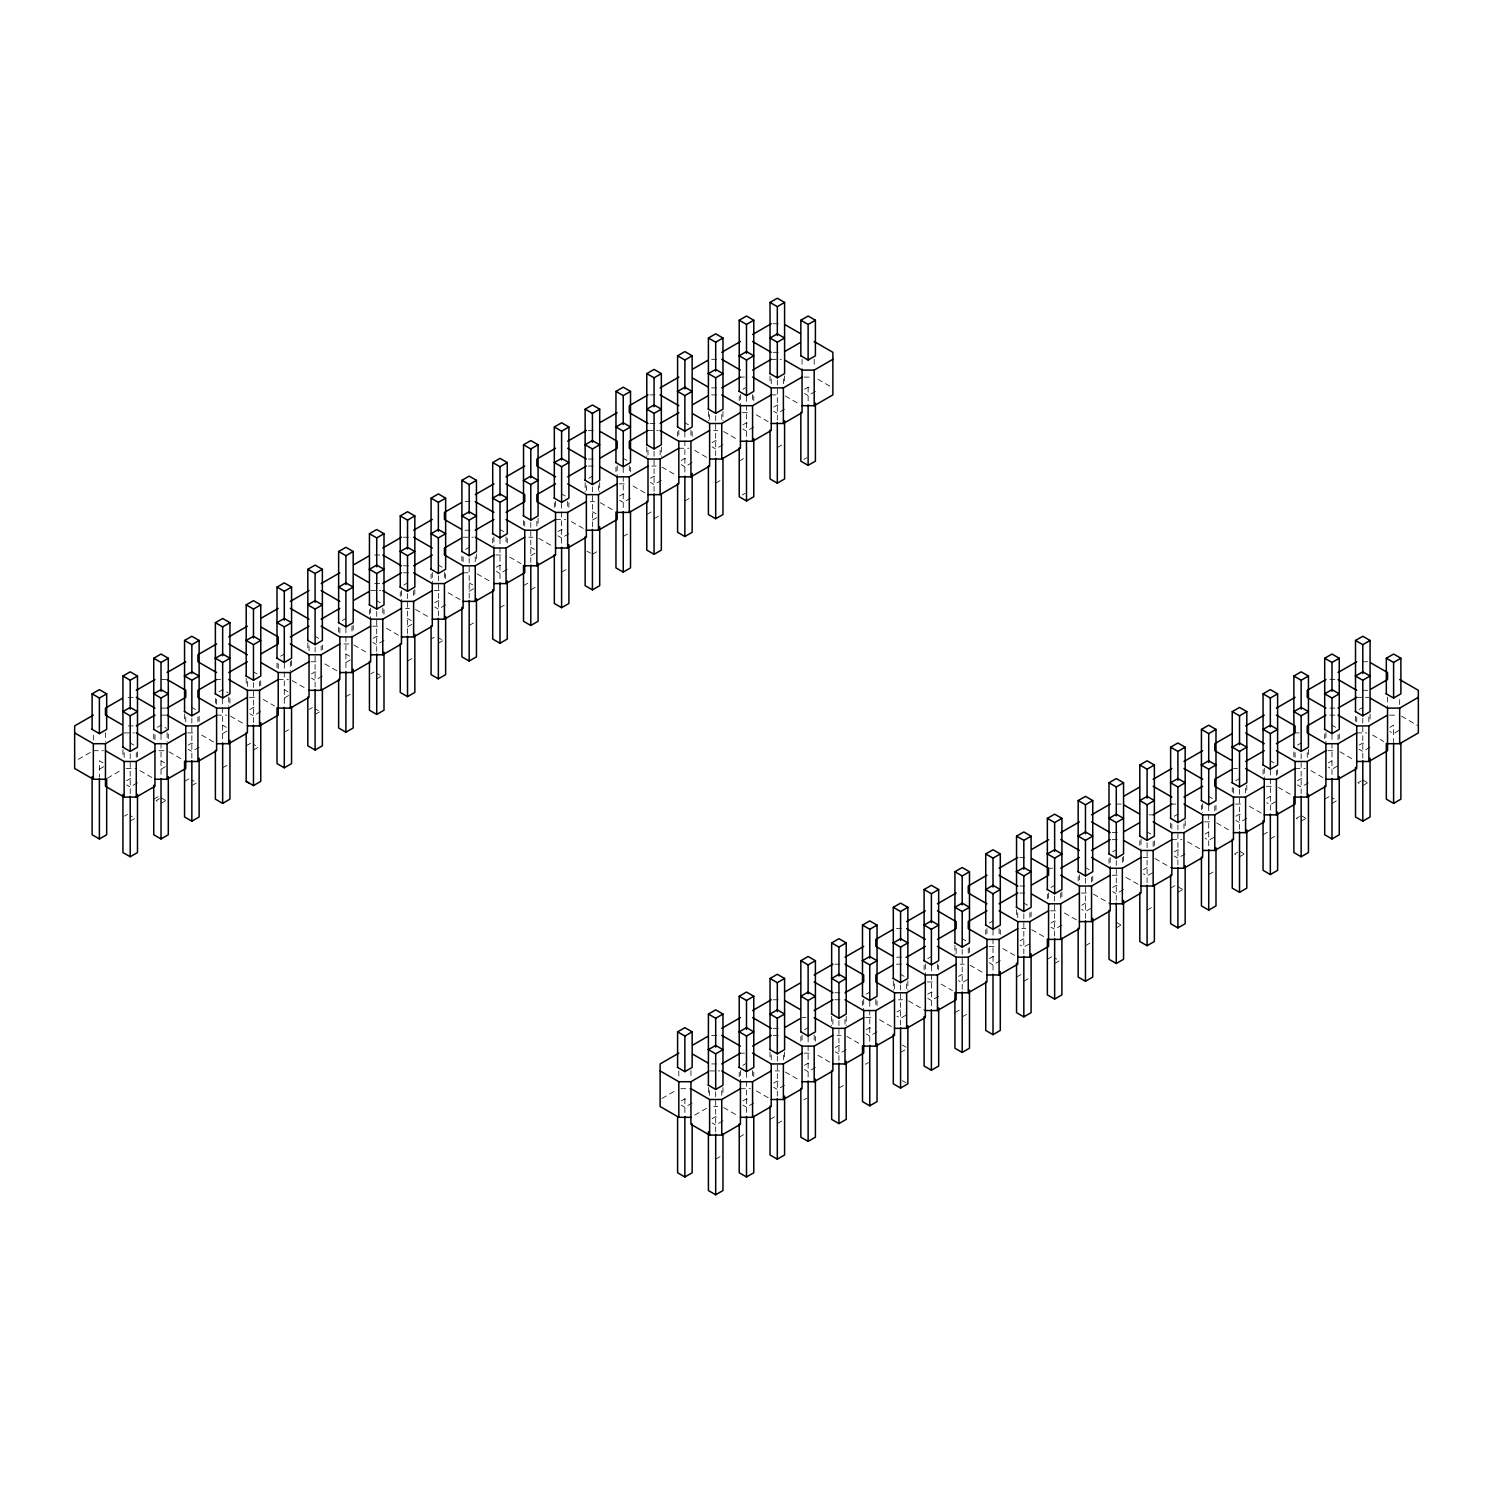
<?xml version="1.0" encoding="UTF-8"?>
<svg xmlns="http://www.w3.org/2000/svg" width="1493" height="1493" viewBox="0 0 1493 1493"><rect width="100%" height="100%" fill="white"/><g stroke="black" fill="none" stroke-linecap="round" stroke-linejoin="round"><path stroke-width="0.75" stroke-dasharray="5 3.75" d="M78.382 759.34L91.465 751.781M157.381 727.315L161.02 725.206L166.488 728.36M219.023 691.726L222.662 689.635L228.112 692.771M280.647 656.155L284.286 654.046M342.27 620.565L345.909 618.457M403.894 584.976L407.533 582.886M465.536 549.405L469.175 547.296M588.783 478.245L592.422 476.136M742.861 389.281L746.5 387.191M99.396 769.194L106.675 764.995M107.328 778.208L120.41 770.649M126.569 780.671L130.208 778.581L133.847 780.671M188.211 745.1L191.85 742.991L195.49 745.1M249.835 709.511L253.474 707.421L257.113 709.511M311.458 673.94L315.098 671.831L318.737 673.94M373.082 638.351L376.721 636.261L380.36 638.351M434.724 602.78L438.363 600.671L442.003 602.78M496.348 567.191L499.987 565.101L503.626 567.191M557.971 531.62L561.611 529.511L565.25 531.62M619.595 496.031L623.234 493.922L626.873 496.031M650.425 478.245L654.065 476.136L657.704 478.245M681.237 460.46L684.876 458.351L688.516 460.46M712.049 442.656L715.688 440.566L719.327 442.656M742.861 424.87L746.5 422.762L750.139 424.87M773.673 407.085L777.312 404.976L780.951 407.085M804.484 389.281L808.124 387.191L811.763 389.281M137.487 782.78L130.208 786.979L126.569 784.889M161.02 769.194L168.298 764.995M199.129 747.209L191.85 751.408L188.211 749.299M222.662 733.604L229.941 729.405M260.752 711.62L253.474 715.819L249.835 713.729M284.286 698.033L291.564 693.834M322.376 676.03L315.098 680.248L311.458 678.139M345.909 662.444L353.188 658.245M384 640.46L376.721 644.659L373.082 642.55M407.533 626.873L414.83 622.674M445.642 604.87L438.363 609.088L434.724 606.979M469.175 591.284L476.454 587.085M507.265 569.3L499.987 573.499L496.348 571.39M530.799 555.713L538.077 551.496M568.889 533.71L561.611 537.909L557.971 535.819M592.422 520.124L599.701 515.925M630.513 498.139L623.234 502.339L619.595 500.23M661.343 480.335L654.065 484.553L650.425 482.444M692.155 462.55L684.876 466.749L681.237 464.659M722.967 444.765L715.688 448.964L712.049 446.855M753.778 426.979L746.5 431.178L742.861 429.07M784.59 409.175L777.312 413.374L773.673 411.284M815.402 391.39L808.124 395.589L804.484 393.499M124.442 816.092L127.484 814.338M153.742 799.166L158.295 796.553M184.553 781.38L189.107 778.749M246.196 745.809L250.749 743.178M309.331 709.343L312.373 707.589M370.973 673.772L373.997 672.018M431.085 639.06L434.108 637.306M523.52 585.685L528.074 583.054M646.786 514.525L651.321 511.894M739.222 461.15L745.287 457.642M159.415 798.699L156.168 800.565L159.415 802.432M130.208 821.169L135.061 818.369L130.208 815.57M161.02 803.383L166.787 800.043M191.85 785.579L196.703 782.78L191.85 779.981M222.662 767.794L228.41 764.472M253.474 750.009L258.326 747.209L253.474 744.391M284.286 732.205L289.138 729.405M315.098 714.419L319.353 711.974M345.909 696.634L350.762 693.834M376.721 678.848L380.976 676.385M407.533 661.044L412.404 658.245M438.363 643.259L442.6 640.814M469.175 625.474L474.027 622.674M499.987 607.688L504.223 605.225M530.799 589.884L535.651 587.085M561.611 572.099L565.866 569.654M592.422 554.314L597.275 551.514M623.234 536.51L627.489 534.065M654.065 518.724L658.917 515.925M684.876 500.939L689.113 498.475M715.688 483.153L720.54 480.335M777.312 447.564L782.164 444.765M742.245 494.985L745.287 493.231M803.887 459.396L806.911 457.642M661.996 1098.437L675.06 1090.879M681.237 1100.901L684.876 1098.811L688.516 1100.901M742.861 1065.33L746.5 1063.221M804.484 1029.741L808.124 1027.651M866.127 994.17L869.766 992.061M927.75 958.581L931.389 956.49M989.374 923.01L993.013 920.901M1050.997 887.421L1054.637 885.33M1112.64 851.85L1116.279 849.741M1174.263 816.26L1177.902 814.152M1235.887 780.671L1239.526 778.581M1297.51 745.1L1301.149 742.991M1359.153 709.511L1362.792 707.421M692.155 1103.01L684.876 1107.209L681.237 1105.119M694.674 1115.14L707.757 1107.582M712.049 1118.705L715.688 1116.596L719.327 1118.705M742.861 1100.901L746.5 1098.811L750.139 1100.901M773.673 1083.116L777.312 1081.025L780.951 1083.116M804.484 1065.33L808.124 1063.221L811.763 1065.33M835.296 1047.545L838.935 1045.436L842.575 1047.545M866.127 1029.741L869.766 1027.651L873.405 1029.741M896.938 1011.955L900.578 1009.847M927.75 994.17L931.389 992.061L935.029 994.17M958.562 976.385L962.201 974.276M989.374 958.581L993.013 956.49L996.652 958.581M1020.186 940.795L1023.825 938.686M1050.997 923.01L1054.637 920.901L1058.276 923.01M1081.809 905.206L1085.467 903.116M1112.64 887.421L1116.279 885.33L1119.918 887.421M1143.451 869.635L1147.091 867.526M1174.263 851.85L1177.902 849.741L1181.542 851.85M1205.075 834.046L1208.714 831.956M1235.887 816.26L1239.526 814.152L1243.165 816.26M1266.699 798.475L1270.338 796.366M1297.51 780.671L1301.149 778.581L1304.789 780.671M1328.341 762.886L1331.98 760.795M1359.153 745.1L1362.792 742.991L1366.431 745.1M1389.964 727.315L1393.604 725.206L1393.604 741.48M722.967 1120.795L715.688 1125.013L712.049 1122.904M753.778 1103.01L746.5 1107.209L742.861 1105.119M784.59 1085.224L777.312 1089.423L773.673 1087.315M815.402 1067.42L808.124 1071.638L804.484 1069.529M846.214 1049.635L838.935 1053.834L835.296 1051.744M877.044 1031.85L869.766 1036.049L866.127 1033.958M906.027 1015.109L900.578 1018.263L896.938 1016.154M938.668 996.26L931.389 1000.478L927.75 998.369M967.651 979.52L962.201 982.674L958.562 980.584M1000.291 960.69L993.013 964.889L989.374 962.78M1029.293 943.949L1023.825 947.103L1020.186 944.994M1061.915 925.1L1054.637 929.299L1050.997 927.209M1090.916 908.36L1085.467 911.514L1081.809 909.424M1123.557 889.529L1116.279 893.728L1112.64 891.62M1152.54 872.789L1147.091 875.943L1143.451 873.834M1185.181 853.94L1177.902 858.139L1174.263 856.049M1214.182 837.2L1208.714 840.354L1205.075 838.245M1246.804 818.369L1239.526 822.568L1235.887 820.459M1275.806 801.629L1270.338 804.783L1266.699 802.674M1308.447 782.78L1301.149 786.979L1297.51 784.889M1337.429 766.04L1331.98 769.194L1328.341 767.085M1370.07 747.209L1362.792 751.408L1359.153 749.299M1399.053 730.469L1393.604 733.604L1389.964 731.514M739.222 1137.199L745.287 1133.691M770.033 1119.395L774.587 1116.783M803.887 1099.856L806.911 1098.101M865.511 1064.285L868.553 1062.531M954.923 1012.665L959.476 1010.033M1016.546 977.075L1021.1 974.444M1047.358 959.29L1051.912 956.658M1170.624 888.13L1175.178 885.498M1263.059 834.755L1267.613 832.124M1324.702 799.166L1329.237 796.553M1237.921 852.074L1234.674 853.94L1237.921 855.806M1299.545 816.503L1296.297 818.369L1299.545 820.236M1361.168 780.914L1357.939 782.78L1361.168 784.646M715.688 1159.184L720.54 1156.384M777.312 1123.594L782.164 1120.795M838.935 1088.024L843.788 1085.224M900.578 1052.434L905.43 1049.635M962.201 1016.864L967.053 1014.064M1023.825 981.274L1028.677 978.475M1054.637 963.489L1059.489 960.69L1054.637 957.89M1085.467 945.704L1090.319 942.904M1116.279 927.899L1122.027 924.578M1147.091 910.114L1151.943 907.315M1177.902 892.329L1183.669 889.007M1208.714 874.543L1213.566 871.744M1239.526 856.739L1245.293 853.417M1270.338 838.954L1275.19 836.155M1301.149 821.169L1306.916 817.847M1331.98 803.383L1336.832 800.565L1331.98 797.766M1362.792 785.579L1368.558 782.257M773.262 323.738L781.362 323.738M773.262 352.311L781.362 352.311M711.638 359.309L719.738 359.309M771.246 359.309L781.362 359.309M740.435 377.094L744.484 377.094M804.092 377.094L812.173 377.094M711.638 387.881L719.738 387.881M650.015 394.898L658.096 394.898M711.638 394.898L719.738 394.898M771.246 394.898L779.327 394.898M742.45 412.684L750.55 412.684M650.015 423.471L658.096 423.471M588.391 430.469L596.472 430.469M647.999 430.469L658.096 430.469M713.673 430.469L717.704 430.469M678.811 448.255L688.908 448.255M588.391 459.042L596.472 459.042M588.391 466.059L596.472 466.059M652.03 466.059L656.08 466.059M619.203 483.844L627.284 483.844M465.125 501.629L473.206 501.629M590.407 501.629L594.457 501.629M555.545 519.433L565.66 519.433M465.125 530.22L473.206 530.22M403.502 537.219L411.583 537.219M463.11 537.219L473.206 537.219M528.783 537.219L532.814 537.219M374.706 555.004L380.771 555.004M495.937 555.004L504.037 555.004M403.502 565.791L411.583 565.791M403.502 572.789L411.583 572.789M463.11 572.789L471.191 572.789M374.706 583.576L380.771 583.576M370.656 590.593L380.771 590.593M434.314 590.593L442.395 590.593M405.517 608.379L409.567 608.379M372.69 626.164L380.771 626.164M343.894 643.968L349.959 643.968M311.048 661.754L319.147 661.754M1362.792 661.754L1368.857 661.754M161.02 679.539L167.085 679.539M216.597 679.539L220.628 679.539M278.221 679.539L288.336 679.539M1329.946 679.539L1336.011 679.539M1362.792 690.326L1368.857 690.326M128.193 697.324L134.258 697.324M249.424 697.324L257.505 697.324M1356.726 697.324L1368.857 697.324M161.02 708.111L167.085 708.111M1329.946 708.111L1336.011 708.111M161.02 715.128L167.085 715.128M216.597 715.128L226.693 715.128M1329.946 715.128L1336.011 715.128M1389.554 715.128L1395.619 715.128M128.193 725.915L134.258 725.915M124.143 732.914L134.258 732.914M187.801 732.914L195.882 732.914M1295.084 732.914L1299.134 732.914M1356.726 732.914L1366.823 732.914M93.331 750.699L103.446 750.699M159.005 750.699L165.07 750.699M1327.93 750.699L1333.995 750.699M126.177 768.484L136.274 768.484M1233.461 768.484L1237.51 768.484M1295.084 768.484L1305.199 768.484M1266.307 786.288L1272.372 786.288M1116.279 804.074L1122.344 804.074M1171.837 804.074L1175.887 804.074M1235.495 804.074L1243.576 804.074M1149.106 814.861L1153.156 814.861M1204.664 821.859L1210.73 821.859M1112.229 832.646L1118.294 832.646M1112.229 839.663L1118.294 839.663M1171.837 839.663L1181.952 839.663M1019.794 857.449L1027.875 857.449M1143.041 857.449L1149.106 857.449M1048.571 868.235L1052.621 868.235M1112.229 875.234L1120.31 875.234M1019.794 886.021L1027.875 886.021M1019.794 893.019L1027.875 893.019M1081.417 893.019L1087.483 893.019M1050.605 910.823L1058.686 910.823M896.528 928.609L904.609 928.609M1021.809 928.609L1025.859 928.609M988.963 946.394L997.063 946.394M896.528 957.181L906.643 957.181M834.904 964.179L842.985 964.179M896.528 964.179L904.609 964.179M960.186 964.179L964.217 964.179M927.34 981.983L935.439 981.983M834.904 992.77L842.985 992.77M773.262 999.769L781.362 999.769M834.904 999.769L842.985 999.769M898.543 999.769L902.593 999.769M802.058 1017.554L806.108 1017.554M865.716 1017.554L873.797 1017.554M773.262 1028.341L781.362 1028.341M711.638 1035.358L719.738 1035.358M773.262 1035.358L781.362 1035.358M836.92 1035.358L840.97 1035.358M740.435 1053.144L744.484 1053.144M804.092 1053.144L812.173 1053.144M711.638 1063.93L719.738 1063.93M709.623 1070.929L719.738 1070.929M775.296 1070.929L779.327 1070.929M680.827 1088.714L690.942 1088.714M740.435 1088.714L750.55 1088.714M713.673 1106.518L717.704 1106.518M817.94 379.259L831.004 386.818M1401.535 716.192L1418.35 725.915M785.243 395.962L798.326 403.521M1372.59 735.079L1383.806 741.536M1331.98 725.206L1335.619 727.315M756.298 414.849L769.38 422.388M1339.912 751.781L1352.994 759.34M1362.792 779.981L1367.644 782.78M723.62 431.552L736.702 439.11M1310.966 770.649L1324.03 778.208M684.876 422.762L688.516 424.87M1270.338 760.795L1273.977 762.886M694.674 450.419L707.757 457.978M1278.269 787.371L1291.352 794.911M1301.149 815.57L1306.002 818.369M661.996 467.141L675.06 474.681M1249.324 806.239L1262.406 813.778M623.234 458.351L626.873 460.46M1208.714 796.366L1212.353 798.475M633.051 486.009L646.114 493.548M1216.646 822.942L1229.728 830.5M1239.526 851.141L1244.378 853.94M600.354 502.712L613.436 510.27M1187.7 841.809L1200.783 849.368M561.611 493.922L565.25 496.031M592.422 511.726L596.062 513.816M1147.091 831.956L1150.73 834.046M571.408 521.58L584.491 529.138M1155.022 858.531L1171.837 868.235M1177.902 886.73L1182.755 889.529M586.973 551.16L590.612 553.25M538.73 538.301L551.813 545.841M1126.077 877.399L1139.159 884.938M499.987 529.511L503.626 531.62M530.799 547.296L534.438 549.405M1085.467 867.526L1089.106 869.635M509.785 557.169L521.001 563.645M1093.399 894.102L1110.213 903.806M1116.279 922.301L1121.131 925.1M477.107 573.872L490.189 581.43M1064.453 912.969L1077.517 920.528M438.363 565.101L442.003 567.191M469.175 582.886L472.814 584.976M1023.825 903.116L1027.464 905.206M448.161 592.74L461.244 600.298M1031.756 929.691L1044.839 937.231M415.483 609.461L428.547 617.001M1002.811 948.559L1015.893 956.099M376.721 600.671L380.36 602.78M407.533 618.457L411.191 620.565M962.201 938.686L965.84 940.795M438.363 637.66L441.592 639.527M386.538 628.329L399.601 635.869M970.133 965.262L983.215 972.82M353.841 645.032L366.923 652.59M941.187 984.13L952.403 990.605M315.098 636.261L318.737 638.351M345.909 654.046L349.549 656.155M900.578 974.276L904.217 976.385M376.721 673.231L379.969 675.097M324.895 663.9L337.978 671.458M908.509 1000.851L925.324 1010.556M292.217 680.621L305.3 688.161M879.564 1019.719L892.646 1027.259M902.388 1045.081L906.027 1047.19M253.474 671.831L257.113 673.94M284.286 689.635L287.925 691.726M315.098 708.82L318.326 710.687M263.272 699.489L274.488 705.965M846.886 1036.422L859.949 1043.98M902.388 1080.671L906.027 1082.761M230.594 716.192L243.676 723.75M817.94 1055.29L831.004 1062.848M191.85 707.421L195.49 709.511M222.662 725.206L226.301 727.315M201.648 735.079L214.731 742.618M785.243 1072.011L798.326 1079.57M168.97 751.781L182.034 759.34M756.298 1090.879L769.38 1098.437M130.208 742.991L133.847 745.1M161.02 760.795L164.659 762.886M140.006 770.649L153.088 778.208M723.62 1107.582L736.702 1115.14M103.036 762.886L99.396 760.795L99.396 777.069M161.02 797.766L165.872 800.565M1399.669 699.564L1399.669 706.226M1387.538 697.007L1387.538 708.111M1370.07 713.953L1370.07 720.914M1368.857 717.013L1368.857 721.791M1362.792 718.152L1362.792 760.702M1356.726 717.013L1356.726 721.791M1355.513 716.267L1355.513 723.247M1339.258 734.052L1339.258 738.718M1338.045 734.799L1338.045 741.816M1331.98 734.5L1331.98 777.069M1325.915 732.578L1325.915 743.701M1324.702 734.052L1324.702 738.718M1308.447 749.523L1308.447 756.503M1307.233 752.603L1307.233 757.38M1301.149 753.722L1301.149 795.582M1295.084 752.603L1295.084 757.38M1293.871 751.856L1293.871 758.836M1277.616 769.641L1277.616 774.288M1276.403 770.388L1276.403 777.386M1270.338 770.089L1270.338 812.64M1264.272 768.167L1264.272 779.271M1263.059 769.641L1263.059 774.288M1246.804 785.113L1246.804 792.074M1245.591 788.173L1245.591 792.951M1239.526 789.312L1239.526 831.172M1233.461 788.173L1233.461 797.075M1232.248 787.427L1232.248 792.074M1215.993 805.231L1215.993 809.878M1214.779 805.959L1214.779 812.64M1208.714 805.679L1208.714 848.229M1202.649 803.738L1202.649 812.64M1201.436 805.231L1201.436 809.878M1185.181 820.683L1185.181 827.663M1183.968 823.763L1183.968 828.54M1177.902 824.882L1177.902 866.742M1171.837 823.763L1171.837 832.646M1170.624 823.016L1170.624 827.663M1154.369 840.802L1154.369 845.449M1153.156 841.548L1153.156 848.211M1147.091 842.687L1147.091 883.8M1141.025 839.327L1141.025 848.211M1139.812 840.802L1139.812 845.449M1123.557 856.273L1123.557 863.253M1122.344 857.449L1122.344 864.111M1116.279 860.472L1116.279 902.332M1110.213 857.449L1110.213 868.235M1109 858.587L1109 863.253M1092.745 876.391L1092.745 881.038M1091.532 877.119L1091.532 883.8M1085.467 878.257L1085.467 918.699M1079.383 874.898L1079.383 883.8M1078.17 876.391L1078.17 881.038M1061.915 891.844L1061.915 898.823M1060.702 893.019L1060.702 899.7M1054.637 896.061L1054.637 937.903M1048.571 893.019L1048.571 899.7M1047.358 894.176L1047.358 898.823M1031.103 911.962L1031.103 916.609M1029.89 912.708L1029.89 917.486M1023.825 913.847L1023.825 954.27M1017.759 912.708L1017.759 921.61M1016.546 909.648L1016.546 916.609M1000.291 929.747L1000.291 934.413M999.078 928.609L999.078 935.271M993.013 930.214L993.013 972.764M986.948 928.609L986.948 935.271M985.735 929.747L985.735 934.413M969.48 947.551L969.48 954.531M968.266 948.298L968.266 953.075M962.201 949.417L962.201 989.859M956.136 948.298L956.136 957.181M954.923 945.218L954.923 954.531M938.668 965.336L938.668 969.983M937.455 963.862L937.455 970.861M931.389 965.784L931.389 1008.335M925.324 963.862L925.324 974.966M924.111 965.336L924.111 969.983M907.856 980.808L907.856 990.102M906.643 983.868L906.643 988.646M900.578 985.007L900.578 1027.557M894.512 983.868L894.512 992.77M893.299 980.808L893.299 990.102M877.044 1000.926L877.044 1005.573M875.831 999.433L875.831 1006.45M869.766 1001.374L869.766 1043.924M863.701 999.433L863.701 1010.556M862.487 1000.926L862.487 1005.573M846.214 1016.378L846.214 1025.691M845.001 1019.458L845.001 1024.235M838.935 1020.577L838.935 1062.437M832.87 1019.458L832.87 1024.235M831.657 1016.378L831.657 1025.691M815.402 1036.497L815.402 1041.144M814.189 359.309L814.189 365.99M814.189 1035.022L814.189 1042.021M808.124 387.191L808.124 403.465M808.124 1036.944L808.124 1079.514M802.058 359.309L802.058 370.096M802.058 1035.022L802.058 1042.021M800.845 1036.497L800.845 1041.144M784.59 375.919L784.59 382.899M784.59 1051.968L784.59 1058.948M783.377 378.998L783.377 383.776M783.377 1055.028L783.377 1059.806M777.312 380.136L777.312 420.559M777.312 1056.167L777.312 1098.027M771.246 378.998L771.246 383.776M771.246 1055.028L771.246 1059.806M770.033 375.919L770.033 382.899M770.033 1051.968L770.033 1058.948M753.778 396.037L753.778 400.684M753.778 1072.086L753.778 1076.733M752.565 394.563L752.565 401.561M752.565 1070.593L752.565 1077.61M746.5 396.485L746.5 439.054M746.5 1072.534L746.5 1115.084M740.435 394.563L740.435 405.685M740.435 1070.593L740.435 1081.716M739.222 396.037L739.222 400.684M739.222 1072.086L739.222 1076.733M722.967 411.508L722.967 420.802M722.967 1087.539L722.967 1094.518M721.754 414.569L721.754 419.346M721.754 1090.618L721.754 1095.395M715.688 415.707L715.688 456.13M715.688 1091.756L715.688 1133.598M709.623 414.569L709.623 419.346M709.623 1090.618L709.623 1095.395M708.41 411.508L708.41 420.802M708.41 1087.539L708.41 1094.518M692.155 431.626L692.155 436.273M690.942 430.133L690.942 437.15M690.942 1070.593L690.942 1077.61M684.876 432.074L684.876 474.625M684.876 1098.811L684.876 1115.084M678.811 430.133L678.811 437.15M678.811 1070.929L678.811 1077.61M677.598 431.626L677.598 436.273M661.343 447.079L661.343 456.391M660.13 450.158L660.13 454.936M654.065 451.297L654.065 493.847M647.999 450.158L647.999 454.936M646.786 447.079L646.786 456.391M630.513 467.197L630.513 471.863M629.299 465.723L629.299 472.721M623.234 467.645L623.234 510.214M617.169 465.723L617.169 476.846M615.956 467.197L615.956 471.863M599.701 482.668L599.701 491.962M598.488 485.729L598.488 490.525M592.422 486.867L592.422 528.727M586.357 485.729L586.357 490.525M585.144 482.668L585.144 491.962M568.889 502.786L568.889 507.433M567.676 501.293L567.676 508.311M561.611 503.234L561.611 545.785M555.545 501.293L555.545 508.311M554.332 502.786L554.332 507.433M538.077 518.258L538.077 525.219M536.864 521.318L536.864 526.096M530.799 522.457L530.799 564.317M524.734 521.318L524.734 526.096M523.52 520.572L523.52 525.219M507.265 538.357L507.265 543.023M506.052 536.883L506.052 543.881M499.987 538.805L499.987 581.374M493.922 536.883L493.922 548.006M492.709 538.357L492.709 543.023M476.454 553.828L476.454 560.808M475.241 556.889L475.241 561.685M469.175 558.027L469.175 599.887M463.11 556.889L463.11 561.685M461.897 556.161L461.897 560.808M445.642 573.947L445.642 578.593M444.429 572.472L444.429 579.471M438.363 575.831L438.363 616.945M432.298 572.472L432.298 583.576M431.085 573.947L431.085 578.593M414.83 589.418L414.83 596.379M413.617 590.593L413.617 597.256M407.533 593.617L407.533 635.477M401.468 590.593L401.468 601.38M400.255 591.732L400.255 596.379M384 609.536L384 614.183M382.787 608.043L382.787 615.041M376.721 611.402L376.721 651.825M370.656 608.043L370.656 619.166M369.443 609.536L369.443 614.183M353.188 624.988L353.188 631.968M351.975 626.164L351.975 635.066M345.909 627.769L345.909 671.048M339.844 628.068L339.844 636.951M338.631 627.321L338.631 631.968M322.376 645.107L322.376 649.754M321.163 645.853L321.163 650.295M315.098 646.992L315.098 687.415M309.032 645.853L309.032 654.755M307.819 642.774L307.819 649.754M291.564 660.578L291.564 667.558M290.351 661.418L290.351 670.637M284.286 663.34L284.286 705.909M278.221 663.639L278.221 670.637M277.007 662.892L277.007 667.558M260.752 680.696L260.752 687.657M259.539 681.424L259.539 686.22M253.474 682.562L253.474 723.004M247.409 681.424L247.409 690.326M246.196 678.363L246.196 685.343M229.941 698.481L229.941 703.128M228.728 697.007L228.728 706.226M222.662 698.929L222.662 741.48M216.597 699.228L216.597 706.226M215.384 698.481L215.384 703.128M199.129 716.267L199.129 723.247M197.916 717.013L197.916 721.791M191.85 718.152L191.85 760.702M185.767 717.013L185.767 721.791M184.553 713.953L184.553 720.914M168.298 734.052L168.298 738.718M167.085 732.578L167.085 741.816M161.02 734.5L161.02 777.069M154.955 734.799L154.955 743.701M153.742 734.052L153.742 738.718M137.487 751.856L137.487 758.836M136.274 752.603L136.274 757.38M130.208 753.722L130.208 795.582M124.143 752.603L124.143 757.38M122.93 749.523L122.93 756.503M105.462 732.578L105.462 741.816M93.331 735.135L93.331 741.816"/><path stroke-width="1.5" d="M92.118 729.405L92.118 693.834L99.396 689.617L106.675 693.834L106.675 729.405L99.396 733.604L91.857 729.256M122.93 747.209L122.93 676.03L130.208 671.831L137.487 676.03L137.487 747.209L130.208 751.408L122.687 747.06M153.742 729.405L153.742 658.245L161.02 654.046L168.298 658.245L168.298 729.405L161.02 733.604L153.499 729.256M184.553 711.62L184.553 640.46L191.85 636.261L199.129 640.46L199.129 711.62L191.85 715.819L184.311 711.47M215.384 693.834L215.384 622.674L222.662 618.457L229.941 622.674L229.941 693.834L222.662 698.033L215.123 693.685M246.196 676.03L246.196 604.87L253.474 600.671L260.752 604.87L260.752 676.03L253.474 680.248L245.934 675.9M277.007 658.245L277.007 587.085L284.286 582.886L291.564 587.085L291.564 658.245L284.286 662.444L276.746 658.096M307.819 640.46L307.819 569.3L315.098 565.101L322.376 569.3L322.376 640.46L315.098 644.659L307.558 640.31M338.631 622.674L338.631 551.496L345.909 547.296L353.188 551.496L353.188 622.674L345.909 626.873L338.388 622.525M369.443 604.87L369.443 533.71L376.721 529.511L384 533.71L384 604.87L376.721 609.069L369.2 604.721M400.255 587.085L400.255 515.925L407.533 511.726L414.83 515.925L414.83 587.085L407.533 591.284L400.012 586.936M431.085 569.3L431.085 498.139L438.363 493.922L445.642 498.139L445.642 569.3L438.363 573.499L430.824 569.15M461.897 551.496L461.897 480.335L469.175 476.136L476.454 480.335L476.454 551.496L469.175 555.713L461.636 551.365M492.709 533.71L492.709 462.55L499.987 458.351L507.265 462.55L507.265 533.71L499.987 537.909L492.447 533.561M523.52 515.925L523.52 444.765L530.799 440.566L538.077 444.765L538.077 515.925L530.799 520.124L523.259 515.776M554.332 498.139L554.332 426.979L561.611 422.762L568.889 426.979L568.889 498.139L561.611 502.339L554.071 497.99M585.144 480.335L585.144 409.175L592.422 404.976L599.701 409.175L599.701 480.335L592.422 484.553L584.901 480.186M615.956 462.55L615.956 391.39L623.234 387.191L630.513 391.39L630.513 462.55L623.234 466.749L615.713 462.401M646.786 444.765L646.786 373.605L654.065 369.406L661.343 373.605L661.343 444.765L654.065 448.964L646.525 444.615M677.598 426.979L677.598 355.801L684.876 351.601L692.155 355.801L692.155 426.979L684.876 431.178L677.337 426.83M708.41 409.175L708.41 338.015L715.688 333.816L722.967 338.015L722.967 409.175L715.688 413.374L708.149 409.026M739.222 391.39L739.222 320.23L746.5 316.031L753.778 320.23L753.778 391.39L746.5 395.589L738.96 391.241M770.033 373.605L770.033 302.444L777.312 298.227L784.59 302.444L784.59 373.605L777.312 377.804L769.772 373.455M92.118 693.834L99.396 698.033L106.675 693.834M122.93 676.03L130.208 680.248L137.487 676.03M153.742 658.245L161.02 662.444L168.298 658.245M184.553 640.46L191.85 644.659L199.129 640.46M215.384 622.674L222.662 626.873L229.941 622.674M246.196 604.87L253.474 609.069L260.752 604.87M277.007 587.085L284.286 591.284L291.564 587.085M307.819 569.3L315.098 573.499L322.376 569.3M338.631 551.496L345.909 555.713L353.188 551.496M369.443 533.71L376.721 537.909L384 533.71M400.255 515.925L407.533 520.124L414.83 515.925M431.085 498.139L438.363 502.339L445.642 498.139M461.897 480.335L469.175 484.553L476.454 480.335M492.709 462.55L499.987 466.749L507.265 462.55M523.52 444.765L530.799 448.964L538.077 444.765M554.332 426.979L561.611 431.178L568.889 426.979M585.144 409.175L592.422 413.374L599.701 409.175M615.956 391.39L623.234 395.589L630.513 391.39M646.786 373.605L654.065 377.804L661.343 373.605M677.598 355.801L684.876 360.018L692.155 355.801M708.41 338.015L715.688 342.214L722.967 338.015M739.222 320.23L746.5 324.429L753.778 320.23M770.033 302.444L777.312 306.644L784.59 302.444M93.331 715.128L74.65 725.915L74.65 768.484L93.331 779.271L105.462 779.271M122.277 698.407L105.462 708.111L105.462 715.128L122.277 724.833M136.274 690.326L154.955 679.539M167.085 672.541L185.767 661.754M216.597 643.968L197.916 654.736L197.916 661.754L216.597 672.541M228.728 636.951L247.409 626.164M261.406 618.083L278.221 608.379M290.351 601.38L309.032 590.593M321.163 583.576L339.844 572.789M353.841 564.709L368.79 556.087M382.787 548.006L401.468 537.219M413.617 530.22L432.298 519.433M461.244 502.712L444.429 512.416L444.429 519.433L461.244 529.138M475.241 494.631L493.922 483.844M506.052 476.846L524.734 466.059M555.545 448.255L536.864 459.042L536.864 466.059L555.545 476.846M567.676 441.256L586.357 430.469M600.354 422.388L617.169 412.684M647.999 394.898L629.299 405.685L629.299 412.684L647.999 423.471M660.13 387.881L678.811 377.094M692.808 369.014L707.757 360.392M721.754 352.311L740.435 341.524M752.565 334.525L771.246 323.738M122.93 711.62L130.208 707.421L137.487 711.62L130.208 715.819L122.687 711.47M153.742 693.834L161.02 689.617L168.298 693.834L161.02 698.033L153.499 693.685M184.553 676.03L191.85 671.831L199.129 676.03L191.85 680.248L184.311 675.9M215.384 658.245L222.662 654.046L229.941 658.245L222.662 662.444L215.123 658.096M246.196 640.46L253.474 636.261L260.752 640.46L253.474 644.659L245.934 640.31M277.007 622.674L284.286 618.457L291.564 622.674L284.286 626.873L276.746 622.525M307.819 604.87L315.098 600.671L322.376 604.87L315.098 609.069L307.558 604.721M338.631 587.085L345.909 582.886L353.188 587.085L345.909 591.284L338.388 586.936M369.443 569.3L376.721 565.101L384 569.3L376.721 573.499L369.2 569.15M400.255 551.496L407.533 547.296L414.83 551.496L407.533 555.713L400.012 551.365M431.085 533.71L438.363 529.511L445.642 533.71L438.363 537.909L430.824 533.561M461.897 515.925L469.175 511.726L476.454 515.925L469.175 520.124L461.636 515.776M492.709 498.139L499.987 493.922L507.265 498.139L499.987 502.339L492.447 497.99M523.52 480.335L530.799 476.136L538.077 480.335L530.799 484.553L523.259 480.186M554.332 462.55L561.611 458.351L568.889 462.55L561.611 466.749L554.071 462.401M585.144 444.765L592.422 440.566L599.701 444.765L592.422 448.964L584.901 444.615M615.956 426.979L623.234 422.762L630.513 426.979L623.234 431.178L615.713 426.83M646.786 409.175L654.065 404.976L661.343 409.175L654.065 413.374L646.525 409.026M677.598 391.39L684.876 387.191L692.155 391.39L684.876 395.589L677.337 391.241M708.41 373.605L715.688 369.406L722.967 373.605L715.688 377.804L708.149 373.455M739.222 355.801L746.5 351.601L753.778 355.801L746.5 360.018L738.96 355.67M770.033 338.015L777.312 333.816L784.59 338.015L777.312 342.214L769.772 337.866M800.845 355.801L800.845 320.23L808.124 316.031L815.402 320.23L815.402 355.801L808.124 360.018L800.603 355.67M800.845 320.23L808.124 324.429L815.402 320.23M74.65 732.914L93.331 743.701L105.462 743.701L122.277 733.996M136.274 725.915L154.955 715.128M167.085 708.111L185.767 697.324L185.767 690.326L167.085 679.539M216.597 679.539L197.916 690.326L197.916 697.324L216.597 708.111L228.728 708.111L247.409 697.324M228.728 672.541L247.409 661.754M261.406 653.673L278.221 643.968L278.221 636.951L261.406 627.247M290.351 636.951L309.032 626.164M321.163 619.166L339.844 608.379M353.841 600.298L368.79 591.657M382.787 583.576L401.468 572.789M413.617 565.791L432.298 555.004M461.244 538.301L444.429 548.006L444.429 555.004L463.11 565.791L475.241 565.791L493.922 555.004M475.241 530.22L493.922 519.433M506.052 512.416L524.734 501.629L524.734 494.631L506.052 483.844M555.545 483.844L536.864 494.631L536.864 501.629L555.545 512.416L567.676 512.416L586.357 501.629M567.676 476.846L586.357 466.059M600.354 457.978L617.169 448.255L617.169 441.256L600.354 431.552M647.999 430.469L629.299 441.256L629.299 448.255L647.999 459.042L660.13 459.042L678.811 448.255M660.13 423.471L678.811 412.684M692.808 404.603L707.757 395.962M721.754 387.881L740.435 377.094M752.565 370.096L771.246 359.309M785.243 351.228L800.192 342.606M105.462 750.699L124.143 761.486L136.274 761.486L154.955 750.699M136.274 732.914L154.955 743.701L167.085 743.701L185.767 732.914M167.085 715.128L185.767 725.915L197.916 725.915L216.597 715.128M228.728 679.539L247.409 690.326L259.539 690.326L278.221 679.539M261.406 662.836L278.221 672.541L290.351 672.541L309.032 661.754M290.351 643.968L309.032 654.736L321.163 654.736L339.844 643.968M321.163 626.164L339.844 636.951L351.975 636.951L370.656 626.164M353.841 609.461L370.656 619.166L382.787 619.166L401.468 608.379M382.787 590.593L401.468 601.38L413.617 601.38L432.298 590.593M413.617 572.789L432.298 583.576L444.429 583.576L463.11 572.789M475.241 537.219L493.922 548.006L506.052 548.006L524.734 537.219M506.052 519.433L524.734 530.22L536.864 530.22L555.545 519.433M567.676 483.844L586.357 494.631L598.488 494.631L617.169 483.844M600.354 467.141L617.169 476.846L629.299 476.846L647.999 466.059M660.13 430.469L678.811 441.256L690.942 441.256L709.623 430.469M692.808 413.766L709.623 423.471L721.754 423.471L740.435 412.684M721.754 394.898L740.435 405.685L752.565 405.685L771.246 394.898M752.565 377.094L771.246 387.881L783.377 387.881L802.058 377.094M785.243 360.392L802.058 370.096L814.189 370.096L832.87 359.309M105.462 743.701L105.462 786.288L124.143 797.075L136.274 797.075L154.955 786.288L154.955 743.701M154.955 779.271L167.085 779.271L185.767 768.484L185.767 725.915M185.767 761.486L197.916 761.486L216.597 750.699L216.597 708.111M216.597 743.701L228.728 743.701L247.409 732.914L247.409 690.326M247.409 725.915L259.539 725.915L278.221 715.128L278.221 672.541M278.221 708.111L290.351 708.111L309.032 697.324L309.032 654.736M309.032 690.326L321.163 690.326L339.844 679.539L339.844 636.951M339.844 672.541L351.975 672.541L370.656 661.754L370.656 619.166M370.656 654.755L382.787 654.755L401.468 643.968L401.468 601.38M401.468 636.951L413.617 636.951L432.298 626.164L432.298 583.576M432.298 619.166L444.429 619.166L463.11 608.379L463.11 565.791M463.11 601.38L475.241 601.38L493.922 590.593L493.922 548.006M493.922 583.576L506.052 583.576L524.734 572.789L524.734 530.22M524.734 565.791L536.864 565.791L555.545 555.004L555.545 512.416M555.545 548.006L567.676 548.006L586.357 537.219L586.357 494.631M586.357 530.22L598.488 530.22L617.169 519.433L617.169 476.846M617.169 512.416L629.299 512.416L647.999 501.629L647.999 459.042M647.999 494.631L660.13 494.631L678.811 483.844L678.811 441.256M678.811 476.846L690.942 476.846L709.623 466.059L709.623 423.471M709.623 459.042L721.754 459.042L740.435 448.255L740.435 405.685M740.435 441.256L752.565 441.256L771.246 430.469L771.246 387.881M771.246 423.471L783.377 423.471L802.058 412.684L802.058 370.096M802.058 405.685L814.189 405.685L832.87 394.898L832.87 352.311L814.189 341.524M92.118 776.621L92.118 834.755L99.396 838.954L106.675 834.755L106.675 778.935M122.93 794.407L122.93 852.54L130.208 856.739L137.487 852.54L137.487 794.407M153.742 785.225L153.742 834.755L161.02 838.954L168.298 834.755L168.298 776.621M184.553 761.15L184.553 816.97L191.85 821.169L199.129 816.97L199.129 758.127M215.384 750.344L215.384 799.166L222.662 803.383L229.941 799.166L229.941 740.341M246.196 732.54L246.196 781.38L253.474 785.579L260.752 781.38L260.752 722.537M277.007 707.775L277.007 763.595L284.286 767.794L291.564 763.595L291.564 707.085M307.819 696.97L307.819 745.809L315.098 750.009L322.376 745.809L322.376 689.299M338.631 679.184L338.631 728.005L345.909 732.205L353.188 728.005L353.188 669.181M369.443 661.38L369.443 710.22L376.721 714.419L384 710.22L384 652.086M400.255 643.595L400.255 692.435L407.533 696.634L414.83 692.435L414.83 634.301M431.085 625.81L431.085 674.631L438.363 678.848L445.642 674.631L445.642 616.497M461.897 607.315L461.897 656.845L469.175 661.044L476.454 656.845L476.454 598.712M492.709 589.53L492.709 639.06L499.987 643.259L507.265 639.06L507.265 580.926M523.52 565.455L523.52 621.275L530.799 625.474L538.077 621.275L538.077 563.141M554.332 554.649L554.332 603.471L561.611 607.688L568.889 603.471L568.889 544.646M585.144 536.845L585.144 585.685L592.422 589.884L599.701 585.685L599.701 526.842M615.956 512.08L615.956 567.9L623.234 572.099L630.513 567.9L630.513 511.39M646.786 501.275L646.786 550.096L654.065 554.314L661.343 550.096L661.343 493.604M677.598 483.489L677.598 532.31L684.876 536.51L692.155 532.31L692.155 473.486M708.41 465.685L708.41 514.525L715.688 518.724L722.967 514.525L722.967 458.015M739.222 447.9L739.222 496.74L746.5 500.939L753.778 496.74L753.778 438.606M770.033 430.115L770.033 478.936L777.312 483.153L784.59 478.936L784.59 420.802M800.845 412.311L800.845 461.15L808.124 465.349L815.402 461.15L815.402 403.017M677.598 1067.42L677.598 1031.85L684.876 1027.651L692.155 1031.85L692.155 1067.42L684.876 1071.638L677.337 1067.29M708.41 1085.224L708.41 1014.064L715.688 1009.847L722.967 1014.064L722.967 1085.224L715.688 1089.423L708.149 1085.075M739.222 1067.42L739.222 996.26L746.5 992.061L753.778 996.26L753.778 1067.42L746.5 1071.638L738.96 1067.29M770.033 1049.635L770.033 978.475L777.312 974.276L784.59 978.475L784.59 1049.635L777.312 1053.834L769.772 1049.486M800.845 1031.85L800.845 960.69L808.124 956.49L815.402 960.69L815.402 1031.85L808.124 1036.049L800.603 1031.7M831.657 1014.064L831.657 942.904L838.935 938.686L846.214 942.904L846.214 1014.064L838.935 1018.263L831.414 1013.915M862.487 996.26L862.487 925.1L869.766 920.901L877.044 925.1L877.044 996.26L869.766 1000.478L862.226 996.111M893.299 978.475L893.299 907.315L900.578 903.116L907.856 907.315L907.856 978.475L900.578 982.674L893.038 978.326M924.111 960.69L924.111 889.529L931.389 885.312L938.668 889.529L938.668 960.69L931.389 964.889L923.85 960.54M954.923 942.904L954.923 871.725L962.201 867.526L969.48 871.725L969.48 942.904L962.201 947.103L954.662 942.755M985.735 925.1L985.735 853.94L993.013 849.741L1000.291 853.94L1000.291 925.1L993.013 929.299L985.473 924.951M1016.546 907.315L1016.546 836.155L1023.825 831.956L1031.103 836.155L1031.103 907.315L1023.825 911.514L1016.304 907.165M1047.358 889.529L1047.358 818.369L1054.637 814.152L1061.915 818.369L1061.915 889.529L1054.637 893.728L1047.116 889.38M1078.17 871.725L1078.17 800.565L1085.467 796.366L1092.745 800.565L1092.745 871.725L1085.467 875.943L1077.927 871.595M1109 853.94L1109 782.78L1116.279 778.581L1123.557 782.78L1123.557 853.94L1116.279 858.139L1108.739 853.791M1139.812 836.155L1139.812 764.995L1147.091 760.795L1154.369 764.995L1154.369 836.155L1147.091 840.354L1139.551 836.005M1170.624 818.369L1170.624 747.191L1177.902 742.991L1185.181 747.191L1185.181 818.369L1177.902 822.568L1170.363 818.22M1201.436 800.565L1201.436 729.405L1208.714 725.206L1215.993 729.405L1215.993 800.565L1208.714 804.783L1201.174 800.416M1232.248 782.78L1232.248 711.62L1239.526 707.421L1246.804 711.62L1246.804 782.78L1239.526 786.979L1232.005 782.631M1263.059 764.995L1263.059 693.834L1270.338 689.617L1277.616 693.834L1277.616 764.995L1270.338 769.194L1262.817 764.845M1293.871 747.209L1293.871 676.03L1301.149 671.831L1308.447 676.03L1308.447 747.209L1301.149 751.408L1293.629 747.06M1324.702 729.405L1324.702 658.245L1331.98 654.046L1339.258 658.245L1339.258 729.405L1331.98 733.604L1324.44 729.256M1355.513 711.62L1355.513 640.46L1362.792 636.261L1370.07 640.46L1370.07 711.62L1362.792 715.819L1355.252 711.47M677.598 1031.85L684.876 1036.049L692.155 1031.85M708.41 1014.064L715.688 1018.263L722.967 1014.064M739.222 996.26L746.5 1000.478L753.778 996.26M770.033 978.475L777.312 982.674L784.59 978.475M800.845 960.69L808.124 964.889L815.402 960.69M831.657 942.904L838.935 947.103L846.214 942.904M862.487 925.1L869.766 929.299L877.044 925.1M893.299 907.315L900.578 911.514L907.856 907.315M924.111 889.529L931.389 893.728L938.668 889.529M954.923 871.725L962.201 875.943L969.48 871.725M985.735 853.94L993.013 858.139L1000.291 853.94M1016.546 836.155L1023.825 840.354L1031.103 836.155M1047.358 818.369L1054.637 822.568L1061.915 818.369M1078.17 800.565L1085.467 804.764L1092.745 800.565M1109 782.78L1116.279 786.979L1123.557 782.78M1139.812 764.995L1147.091 769.194L1154.369 764.995M1170.624 747.191L1177.902 751.408L1185.181 747.191M1201.436 729.405L1208.714 733.604L1215.993 729.405M1232.248 711.62L1239.526 715.819L1246.804 711.62M1263.059 693.834L1270.338 698.033L1277.616 693.834M1293.871 676.03L1301.149 680.248L1308.447 676.03M1324.702 658.245L1331.98 662.444L1339.258 658.245M1355.513 640.46L1362.792 644.659L1370.07 640.46M678.811 1053.144L660.13 1063.93L660.13 1106.518L678.811 1117.305L690.942 1117.305M692.808 1045.063L707.757 1036.422M721.754 1028.341L740.435 1017.554M752.565 1010.556L771.246 999.769M785.243 991.688L800.192 983.066M814.189 974.966L832.87 964.179M845.001 957.181L863.701 946.394M892.646 929.691L875.831 939.396L875.831 946.394L892.646 956.099M906.643 921.61L925.324 910.823M937.455 903.806L956.136 893.019M986.948 875.234L968.266 886.021L968.266 893.019L986.948 903.806M999.078 868.235L1017.759 857.449M1031.756 849.368L1048.571 839.663M1060.702 832.646L1079.383 821.859M1091.532 814.861L1110.213 804.074M1124.21 795.993L1139.159 787.371M1153.156 779.271L1171.837 768.484M1183.968 761.486L1202.649 750.699M1231.594 733.996L1214.779 743.701L1214.779 750.699L1231.594 760.404M1245.591 725.915L1264.272 715.128M1276.403 708.111L1295.084 697.324M1325.915 679.539L1307.233 690.326L1307.233 697.324L1325.915 708.111M1338.045 672.541L1356.726 661.754M708.41 1049.635L715.688 1045.436L722.967 1049.635L715.688 1053.834L708.149 1049.486M739.222 1031.85L746.5 1027.651L753.778 1031.85L746.5 1036.049L738.96 1031.7M770.033 1014.064L777.312 1009.847L784.59 1014.064L777.312 1018.263L769.772 1013.915M800.845 996.26L808.124 992.061L815.402 996.26L808.124 1000.478L800.603 996.111M831.657 978.475L838.935 974.276L846.214 978.475L838.935 982.674L831.414 978.326M862.487 960.69L869.766 956.49L877.044 960.69L869.766 964.889L862.226 960.54M893.299 942.904L900.578 938.686L907.856 942.904L900.578 947.103L893.038 942.755M924.111 925.1L931.389 920.901L938.668 925.1L931.389 929.299L923.85 924.951M954.923 907.315L962.201 903.116L969.48 907.315L962.201 911.514L954.662 907.165M985.735 889.529L993.013 885.312L1000.291 889.529L993.013 893.728L985.473 889.38M1016.546 871.725L1023.825 867.526L1031.103 871.725L1023.825 875.943L1016.304 871.595M1047.358 853.94L1054.637 849.741L1061.915 853.94L1054.637 858.139L1047.116 853.791M1078.17 836.155L1085.467 831.956L1092.745 836.155L1085.467 840.354L1077.927 836.005M1109 818.369L1116.279 814.152L1123.557 818.369L1116.279 822.568L1108.739 818.22M1139.812 800.565L1147.091 796.366L1154.369 800.565L1147.091 804.764L1139.551 800.416M1170.624 782.78L1177.902 778.581L1185.181 782.78L1177.902 786.979L1170.363 782.631M1201.436 764.995L1208.714 760.795L1215.993 764.995L1208.714 769.194L1201.174 764.845M1232.248 747.191L1239.526 742.991L1246.804 747.191L1239.526 751.408L1232.005 747.06M1263.059 729.405L1270.338 725.206L1277.616 729.405L1270.338 733.604L1262.817 729.256M1293.871 711.62L1301.149 707.421L1308.447 711.62L1301.149 715.819L1293.629 711.47M1324.702 693.834L1331.98 689.617L1339.258 693.834L1331.98 698.033L1324.44 693.685M1355.513 676.03L1362.792 671.831L1370.07 676.03L1362.792 680.248L1355.252 675.9M1386.325 693.834L1386.325 658.245L1393.604 654.046L1400.882 658.245L1400.882 693.834L1393.604 698.033L1386.064 693.685M1386.325 658.245L1393.604 662.444L1400.882 658.245M660.13 1070.929L678.811 1081.716L690.942 1081.716L707.757 1072.011M721.754 1063.93L740.435 1053.144M752.565 1046.145L771.246 1035.358M785.243 1027.259L800.192 1018.637M814.189 1010.556L832.87 999.769M845.001 992.77L863.701 981.983L863.701 974.966L845.001 964.179M892.646 965.262L875.831 974.966L875.831 981.983L894.512 992.77L906.643 992.77L925.324 981.983M906.643 957.181L925.324 946.394M937.455 939.396L956.136 928.609L956.136 921.61L937.455 910.823M986.948 910.823L968.266 921.61L968.266 928.609L986.948 939.396L999.078 939.396L1017.759 928.609M999.078 903.806L1017.759 893.019M1031.756 884.938L1048.571 875.234L1048.571 868.235L1031.756 858.531M1060.702 868.235L1079.383 857.449M1091.532 850.45L1110.213 839.663M1124.21 831.564L1139.159 822.942M1153.156 814.861L1171.837 804.074M1183.968 797.075L1202.649 786.288M1231.594 769.567L1214.779 779.271L1214.779 786.288L1233.461 797.075L1245.591 797.075L1264.272 786.288M1245.591 761.486L1264.272 750.699M1276.403 743.701L1295.084 732.914L1295.084 725.915L1276.403 715.128M1325.915 715.128L1307.233 725.915L1307.233 732.914L1325.915 743.701L1338.045 743.701L1356.726 732.914M1338.045 708.111L1356.726 697.324M1370.723 689.243L1387.538 679.539L1387.538 672.541L1370.723 662.836M690.942 1088.714L709.623 1099.501L721.754 1099.501L740.435 1088.714M721.754 1070.929L740.435 1081.716L752.565 1081.716L771.246 1070.929M752.565 1053.144L771.246 1063.93L783.377 1063.93L802.058 1053.144M785.243 1036.422L802.058 1046.145L814.189 1046.145L832.87 1035.358M814.189 1017.554L832.87 1028.341L845.001 1028.341L863.701 1017.554M845.001 999.769L863.701 1010.556L875.831 1010.556L894.512 999.769M906.643 964.179L925.324 974.966L937.455 974.966L956.136 964.179M937.455 946.394L956.136 957.181L968.266 957.181L986.948 946.394M999.078 910.823L1017.759 921.61L1029.89 921.61L1048.571 910.823M1031.756 894.102L1048.571 903.806L1060.702 903.806L1079.383 893.019M1060.702 875.234L1079.383 886.021L1091.532 886.021L1110.213 875.234M1091.532 857.449L1110.213 868.235L1122.344 868.235L1141.025 857.449M1124.21 840.727L1141.025 850.45L1153.156 850.45L1171.837 839.663M1153.156 821.859L1171.837 832.646L1183.968 832.646L1202.649 821.859M1183.968 804.074L1202.649 814.861L1214.779 814.861L1233.461 804.074M1245.591 768.484L1264.272 779.271L1276.403 779.271L1295.084 768.484M1276.403 750.699L1295.084 761.486L1307.233 761.486L1325.915 750.699M1338.045 715.128L1356.726 725.915L1368.857 725.915L1387.538 715.128M1370.723 698.407L1387.538 708.111L1399.669 708.111L1418.35 697.324M690.942 1081.716L690.942 1124.304L709.623 1135.091L721.754 1135.091L740.435 1124.304L740.435 1081.716M740.435 1117.305L752.565 1117.305L771.246 1106.518L771.246 1063.93M771.246 1099.501L783.377 1099.501L802.058 1088.714L802.058 1046.145M802.058 1081.716L814.189 1081.716L832.87 1070.929L832.87 1028.341M832.87 1063.93L845.001 1063.93L863.701 1053.144L863.701 1010.556M863.701 1046.145L875.831 1046.145L894.512 1035.358L894.512 992.77M894.512 1028.341L906.643 1028.341L925.324 1017.554L925.324 974.966M925.324 1010.556L937.455 1010.556L956.136 999.769L956.136 957.181M956.136 992.77L968.266 992.77L986.948 981.983L986.948 939.396M986.948 974.966L999.078 974.966L1017.759 964.179L1017.759 921.61M1017.759 957.181L1029.89 957.181L1048.571 946.394L1048.571 903.806M1048.571 939.396L1060.702 939.396L1079.383 928.609L1079.383 886.021M1079.383 921.61L1091.532 921.61L1110.213 910.823L1110.213 868.235M1110.213 903.806L1122.344 903.806L1141.025 893.019L1141.025 850.45M1141.025 886.021L1153.156 886.021L1171.837 875.234L1171.837 832.646M1171.837 868.235L1183.968 868.235L1202.649 857.449L1202.649 814.861M1202.649 850.45L1214.779 850.45L1233.461 839.663L1233.461 797.075M1233.461 832.646L1245.591 832.646L1264.272 821.859L1264.272 779.271M1264.272 814.861L1276.403 814.861L1295.084 804.074L1295.084 761.486M1295.084 797.075L1307.233 797.075L1325.915 786.288L1325.915 743.701M1325.915 779.271L1338.045 779.271L1356.726 768.484L1356.726 725.915M1356.726 761.486L1368.857 761.486L1387.538 750.699L1387.538 708.111M1387.538 743.701L1399.669 743.701L1418.35 732.914L1418.35 690.326L1399.669 679.539M677.598 1116.969L677.598 1172.77L684.876 1176.969L692.155 1172.77L692.155 1123.93M708.41 1131.731L708.41 1190.556L715.688 1194.773L722.967 1190.556L722.967 1134.045M739.222 1123.93L739.222 1172.77L746.5 1176.969L753.778 1172.77L753.778 1116.26M770.033 1106.145L770.033 1154.985L777.312 1159.184L784.59 1154.985L784.59 1096.142M800.845 1088.36L800.845 1137.199L808.124 1141.399L815.402 1137.199L815.402 1079.066M831.657 1070.574L831.657 1119.395L838.935 1123.594L846.214 1119.395L846.214 1061.262M862.487 1045.809L862.487 1101.61L869.766 1105.809L877.044 1101.61L877.044 1043.476M893.299 1034.294L893.299 1083.825L900.578 1088.024L907.856 1083.825L907.856 1025.691M924.111 1016.49L924.111 1066.021L931.389 1070.238L938.668 1066.021L938.668 1007.887M954.923 992.434L954.923 1048.235L962.201 1052.434L969.48 1048.235L969.48 990.102M985.735 981.61L985.735 1030.45L993.013 1034.649L1000.291 1030.45L1000.291 971.607M1016.546 963.116L1016.546 1012.665L1023.825 1016.864L1031.103 1012.665L1031.103 953.822M1047.358 939.06L1047.358 994.861L1054.637 999.078L1061.915 994.861L1061.915 938.351M1078.17 928.235L1078.17 977.075L1085.467 981.274L1092.745 977.075L1092.745 918.251M1109 910.45L1109 959.29L1116.279 963.489L1123.557 959.29L1123.557 900.447M1139.812 892.665L1139.812 941.504L1147.091 945.704L1154.369 941.504L1154.369 884.994M1170.624 874.879L1170.624 923.7L1177.902 927.899L1185.181 923.7L1185.181 865.567M1201.436 857.075L1201.436 905.915L1208.714 910.114L1215.993 905.915L1215.993 847.781M1232.248 839.29L1232.248 888.13L1239.526 892.329L1246.804 888.13L1246.804 829.996M1263.059 820.795L1263.059 870.326L1270.338 874.543L1277.616 870.326L1277.616 812.192M1293.871 796.739L1293.871 852.54L1301.149 856.739L1308.447 852.54L1308.447 794.407M1324.702 785.915L1324.702 834.755L1331.98 838.954L1339.258 834.755L1339.258 776.621M1355.513 767.421L1355.513 816.97L1362.792 821.169L1370.07 816.97L1370.07 758.127M1386.325 743.365L1386.325 799.166L1393.604 803.383L1400.882 799.166L1400.882 743.365M785.243 324.802L800.192 333.443M752.565 341.524L771.246 352.311M1338.045 679.539L1356.726 690.326M721.754 359.309L740.435 370.096M692.808 378.177L707.757 386.818M660.13 394.898L678.811 405.685M1245.591 732.914L1264.272 743.701M1183.968 768.484L1202.649 779.271M567.676 448.255L586.357 459.042M1153.156 786.288L1171.837 797.075M1124.21 805.156L1139.159 813.778M1091.532 821.859L1110.213 832.646M475.241 501.629L493.922 512.416M1060.702 839.663L1079.383 850.45M413.617 537.219L432.298 548.006M999.078 875.234L1017.759 886.021M382.787 555.004L401.468 565.791M353.841 573.872L368.79 582.513M321.163 590.593L339.844 601.38M906.643 928.609L925.324 939.396M290.351 608.379L309.032 619.166M228.728 643.968L247.409 654.736M814.189 981.983L832.87 992.77M785.243 1000.851L800.192 1009.473M752.565 1017.554L771.246 1028.341M136.274 697.324L154.955 708.111M721.754 1035.358L740.435 1046.145M246.196 781.38L248.622 782.78M692.808 1054.226L707.757 1062.848M1399.669 708.111L1399.669 743.701M1393.604 662.444L1393.604 698.033M1393.604 742.917L1393.604 803.383M1368.857 725.915L1368.857 761.486M1362.792 644.659L1362.792 673.567M1362.792 680.248L1362.792 715.819M1362.792 760.702L1362.792 821.169M1338.045 743.701L1338.045 779.271M1331.98 662.444L1331.98 691.352M1331.98 698.033L1331.98 733.604M1331.98 778.488L1331.98 838.954M1307.233 761.486L1307.233 797.075M1301.149 680.248L1301.149 709.156M1301.149 715.819L1301.149 751.408M1301.149 796.292L1301.149 856.739M1276.403 779.271L1276.403 814.861M1270.338 698.033L1270.338 726.942M1270.338 733.604L1270.338 769.194M1270.338 814.077L1270.338 874.543M1245.591 797.075L1245.591 832.646M1239.526 715.819L1239.526 744.727M1239.526 751.408L1239.526 786.979M1239.526 831.862L1239.526 892.329M1214.779 814.861L1214.779 850.45M1208.714 733.604L1208.714 762.512M1208.714 769.194L1208.714 804.783M1208.714 849.666L1208.714 910.114M1183.968 832.646L1183.968 868.235M1177.902 751.408L1177.902 780.316M1177.902 786.979L1177.902 822.568M1177.902 867.452L1177.902 927.899M1153.156 850.45L1153.156 886.021M1147.091 769.194L1147.091 798.102M1147.091 804.764L1147.091 840.354M1147.091 885.237L1147.091 945.704M1122.344 868.235L1122.344 903.806M1116.279 786.979L1116.279 815.887M1116.279 822.568L1116.279 858.139M1116.279 903.022L1116.279 963.489M1091.532 886.021L1091.532 921.61M1085.467 804.764L1085.467 833.691M1085.467 840.354L1085.467 875.943M1085.467 920.826L1085.467 981.274M1060.702 903.806L1060.702 939.396M1054.637 822.568L1054.637 851.477M1054.637 858.139L1054.637 893.728M1054.637 938.612L1054.637 999.078M1029.89 921.61L1029.89 957.181M1023.825 840.354L1023.825 869.262M1023.825 875.943L1023.825 911.514M1023.825 956.397L1023.825 1016.864M999.078 939.396L999.078 974.966M993.013 858.139L993.013 887.047M993.013 893.728L993.013 929.299M993.013 974.183L993.013 1034.649M968.266 957.181L968.266 992.77M962.201 875.943L962.201 904.851M962.201 911.514L962.201 947.103M962.201 991.987L962.201 1052.434M937.455 974.966L937.455 1010.556M931.389 893.728L931.389 922.637M931.389 929.299L931.389 964.889M931.389 1009.772L931.389 1070.238M906.643 992.77L906.643 1028.341M900.578 911.514L900.578 940.422M900.578 947.103L900.578 982.674M900.578 1027.557L900.578 1088.024M875.831 1010.556L875.831 1046.145M869.766 929.299L869.766 958.226M869.766 964.889L869.766 1000.478M869.766 1045.361L869.766 1105.809M845.001 1028.341L845.001 1063.93M838.935 947.103L838.935 976.011M838.935 982.674L838.935 1018.263M838.935 1063.147L838.935 1123.594M814.189 370.096L814.189 405.685M814.189 1046.145L814.189 1081.716M808.124 324.429L808.124 360.018M808.124 404.902L808.124 465.349M808.124 964.889L808.124 993.797M808.124 1000.478L808.124 1036.049M808.124 1080.932L808.124 1141.399M783.377 387.881L783.377 423.471M783.377 1063.93L783.377 1099.501M777.312 306.644L777.312 335.552M777.312 342.214L777.312 377.804M777.312 422.687L777.312 483.153M777.312 982.674L777.312 1011.582M777.312 1018.263L777.312 1053.834M777.312 1098.717L777.312 1159.184M752.565 405.685L752.565 441.256M752.565 1081.716L752.565 1117.305M746.5 324.429L746.5 353.337M746.5 360.018L746.5 395.589M746.5 440.472L746.5 500.939M746.5 1000.478L746.5 1029.386M746.5 1036.049L746.5 1071.638M746.5 1116.521L746.5 1176.969M721.754 423.471L721.754 459.042M721.754 1099.501L721.754 1135.091M715.688 342.214L715.688 371.122M715.688 377.804L715.688 413.374M715.688 458.258L715.688 518.724M715.688 1018.263L715.688 1047.172M715.688 1053.834L715.688 1089.423M715.688 1134.307L715.688 1194.773M709.623 1099.501L709.623 1135.091M690.942 441.256L690.942 476.846M684.876 360.018L684.876 388.926M684.876 395.589L684.876 431.178M684.876 476.062L684.876 536.51M684.876 1036.049L684.876 1071.638M684.876 1116.521L684.876 1176.969M678.811 1081.716L678.811 1117.305M660.13 459.042L660.13 494.631M654.065 377.804L654.065 406.712M654.065 413.374L654.065 448.964M654.065 493.847L654.065 554.314M629.299 476.846L629.299 512.416M623.234 395.589L623.234 424.497M623.234 431.178L623.234 466.749M623.234 511.632L623.234 572.099M598.488 494.631L598.488 530.22M592.422 413.374L592.422 442.301M592.422 448.964L592.422 484.553M592.422 529.436L592.422 589.884M567.676 512.416L567.676 548.006M561.611 431.178L561.611 460.087M561.611 466.749L561.611 502.339M561.611 547.222L561.611 607.688M536.864 530.22L536.864 565.791M530.799 448.964L530.799 477.872M530.799 484.553L530.799 520.124M530.799 565.007L530.799 625.474M506.052 548.006L506.052 583.576M499.987 466.749L499.987 495.657M499.987 502.339L499.987 537.909M499.987 582.793L499.987 643.259M475.241 565.791L475.241 601.38M469.175 484.553L469.175 513.461M469.175 520.124L469.175 555.713M469.175 600.597L469.175 661.044M444.429 583.576L444.429 619.166M438.363 502.339L438.363 531.247M438.363 537.909L438.363 573.499M438.363 618.382L438.363 678.848M413.617 601.38L413.617 636.951M407.533 520.124L407.533 549.032M407.533 555.713L407.533 591.284M407.533 636.167L407.533 696.634M382.787 619.166L382.787 654.755M376.721 537.909L376.721 566.817M376.721 573.499L376.721 609.069M376.721 653.953L376.721 714.419M351.975 636.951L351.975 672.541M345.909 555.713L345.909 584.621M345.909 591.284L345.909 626.873M345.909 671.757L345.909 732.205M321.163 654.736L321.163 690.326M315.098 573.499L315.098 602.407M315.098 609.069L315.098 644.659M315.098 689.542L315.098 750.009M290.351 672.541L290.351 708.111M284.286 591.284L284.286 620.192M284.286 626.873L284.286 662.444M284.286 707.327L284.286 767.794M259.539 690.326L259.539 725.915M253.474 609.069L253.474 637.996M253.474 644.659L253.474 680.248M253.474 725.131L253.474 785.579M228.728 708.111L228.728 743.701M222.662 626.873L222.662 655.782M222.662 662.444L222.662 698.033M222.662 742.917L222.662 803.383M197.916 725.915L197.916 761.486M191.85 644.659L191.85 673.567M191.85 680.248L191.85 715.819M191.85 760.702L191.85 821.169M167.085 743.701L167.085 779.271M161.02 662.444L161.02 691.352M161.02 698.033L161.02 733.604M161.02 778.488L161.02 838.954M136.274 761.486L136.274 797.075M130.208 680.248L130.208 709.156M130.208 715.819L130.208 751.408M130.208 796.292L130.208 856.739M124.143 761.486L124.143 797.075M99.396 698.033L99.396 733.604M99.396 778.488L99.396 838.954M93.331 743.701L93.331 779.271"/></g></svg>
